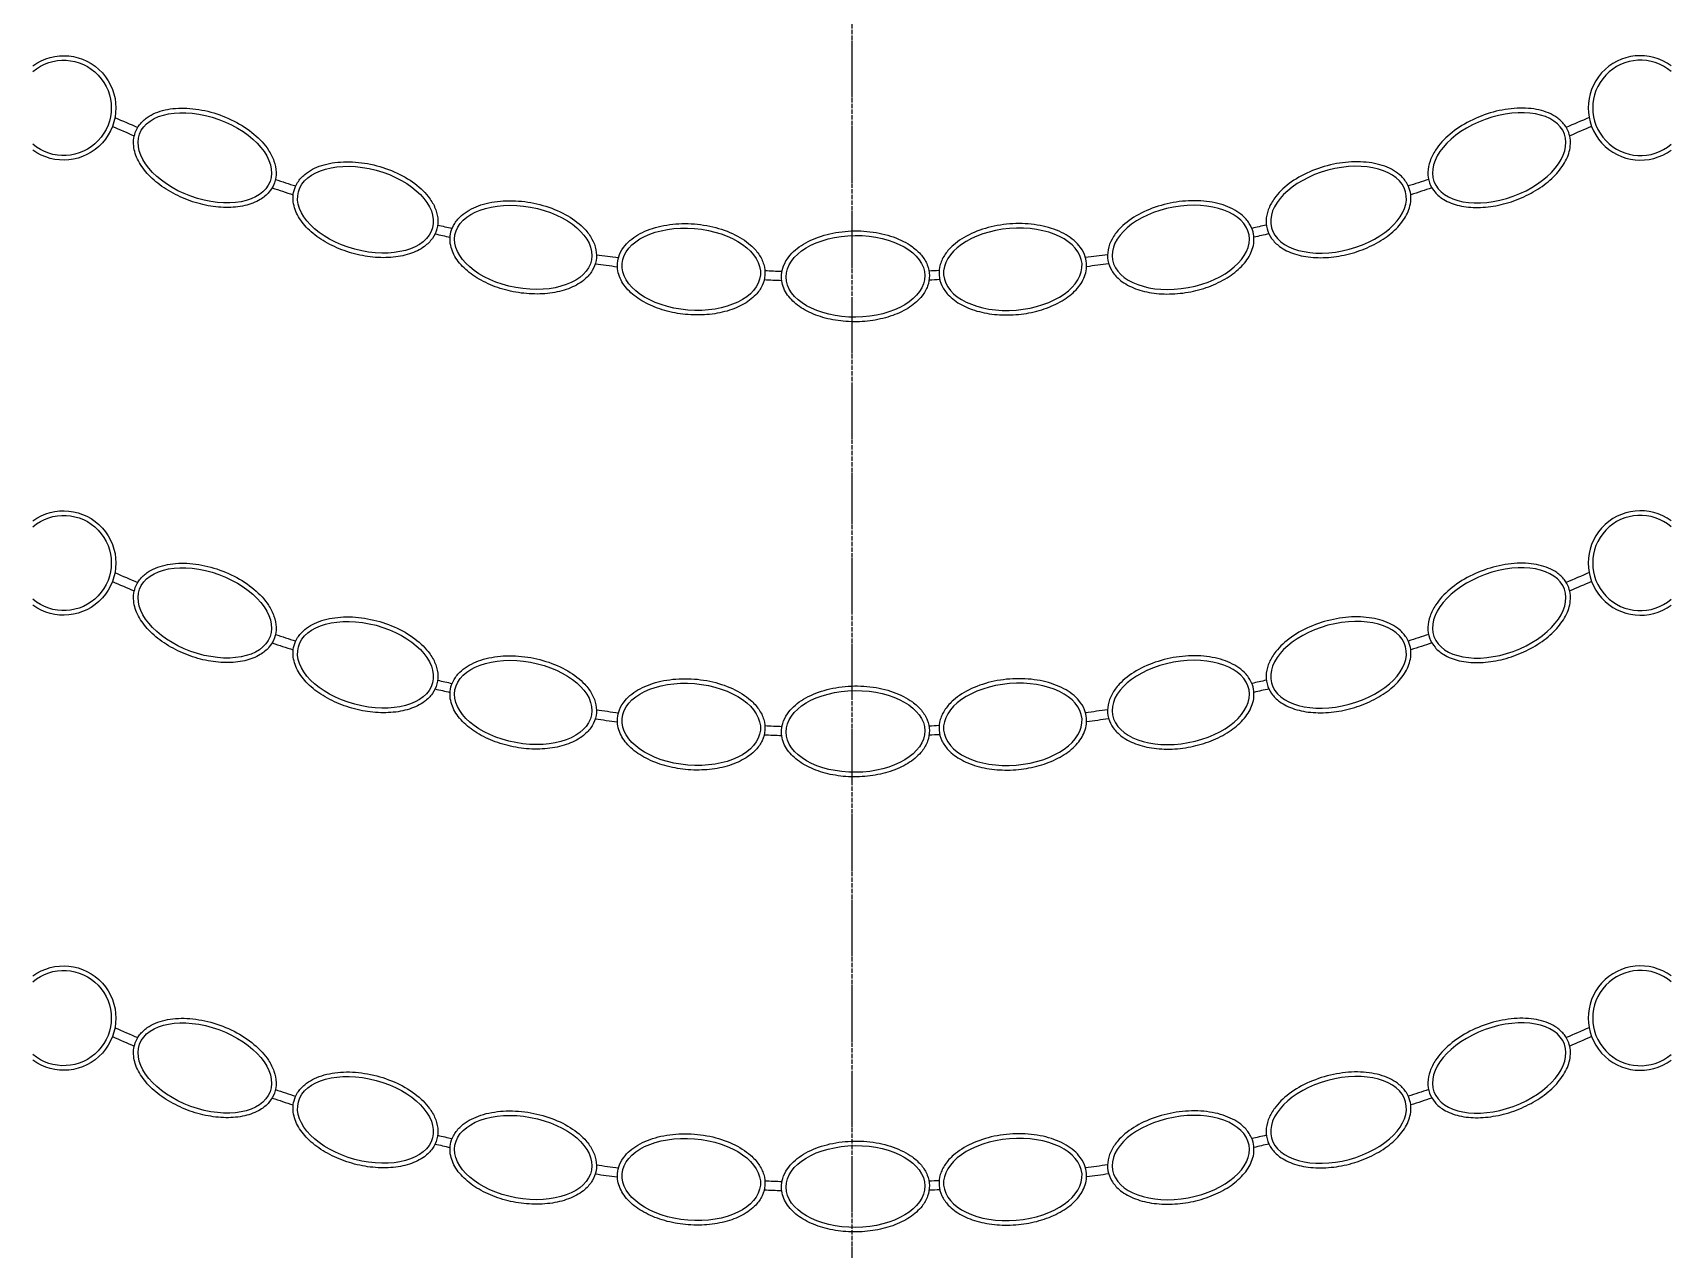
# Model space of a CAD drawing. Extents: x 1332 to 175445, y 256143 to 386027.
# Drawn here: x 76758 to 77478, y 273218 to 273753 of the extents above; entities that cross this region are included whole.
import ezdxf

# ---------------------------------------------------------------- set-up
doc = ezdxf.new("R2010")
doc.units = 0
doc.header["$LTSCALE"] = 10
doc.header["$MEASUREMENT"] = 0
doc.linetypes.add('DOTE', pattern=[2.42, 2, -0.2, 0.02, -0.2])
for name, color, linetype in [('00-Palm-道路中线', 1, 'DOTE'), ('00-填充', 8, 'Continuous'), ('00-立面细', 2, 'Continuous')]:
    doc.layers.add(name, color=color, linetype=linetype)

# ---------------------------------------------------------------- blocks, each defined once
blk = doc.blocks.new('SL')
at = {"layer": '00-填充'}
for points in [[(-10, 632.91, -1.972167), (-10, 595.89)], [(710, 632.91, 1.972167), (710, 595.89)], [(25.01, 606.27, 0.003239), (34.62, 602.12, 0.003239)], [(26.11, 610.16, 0.0034), (36.14, 605.82, 0.0034)], [(673.89, 610.16, -0.0034), (663.86, 605.82, -0.0034)], [(674.98, 606.27, -0.003239), (665.38, 602.12, -0.003239)], [(95.16, 579.26, 0.003028), (104.46, 576.23, 0.003028)], [(96.62, 582.99, 0.002918), (105.54, 580.08, 0.002918)], [(603.38, 582.99, -0.002918), (594.46, 580.08, -0.002918)], [(604.84, 579.26, -0.003028), (595.54, 576.23, -0.003028)], [(167.92, 562.9, 0.002029), (174.28, 561.45, 0.002029)], [(532.08, 562.9, -0.002029), (525.72, 561.45, -0.002029)], [(166.79, 559.05, 0.002091), (173.38, 557.55, 0.002091)], [(533.21, 559.05, -0.002091), (526.62, 557.55, -0.002091)], [(237.7, 549.88, 0.003038), (247.38, 548.58, 0.003038)], [(462.3, 549.88, -0.003038), (452.62, 548.58, -0.003038)], [(237.18, 545.92, 0.003038), (246.91, 544.61, 0.003038)], [(311.72, 542.91, 0.002341), (319.24, 542.59, 0.002341)], [(388.28, 542.91, -0.001385), (383.83, 542.71, -0.001385)], [(462.82, 545.92, -0.003038), (453.09, 544.61, -0.003038)], [(311.42, 538.92, 0.002382), (319.11, 538.59, 0.002382)], [(388.58, 538.92, -0.001456), (383.88, 538.71, -0.001456)], [(-10, 432.91, -1.972167), (-10, 395.89)], [(710, 432.91, 1.972167), (710, 395.89)], [(25.01, 406.27, 0.003239), (34.62, 402.12, 0.003239)], [(26.11, 410.16, 0.0034), (36.14, 405.82, 0.0034)], [(673.89, 410.16, -0.0034), (663.86, 405.82, -0.0034)], [(674.98, 406.27, -0.003239), (665.38, 402.12, -0.003239)], [(96.62, 382.99, 0.002918), (105.54, 380.08, 0.002918)], [(603.38, 382.99, -0.002918), (594.46, 380.08, -0.002918)], [(95.16, 379.26, 0.003028), (104.46, 376.23, 0.003028)], [(604.84, 379.26, -0.003028), (595.54, 376.23, -0.003028)], [(167.92, 362.9, 0.002029), (174.28, 361.45, 0.002029)], [(532.08, 362.9, -0.002029), (525.72, 361.45, -0.002029)], [(166.79, 359.05, 0.002091), (173.38, 357.55, 0.002091)], [(533.21, 359.05, -0.002091), (526.62, 357.55, -0.002091)], [(237.18, 345.92, 0.003038), (246.91, 344.61, 0.003038)], [(237.7, 349.88, 0.003038), (247.38, 348.58, 0.003038)], [(462.3, 349.88, -0.003038), (452.62, 348.58, -0.003038)], [(462.82, 345.92, -0.003038), (453.09, 344.61, -0.003038)], [(311.42, 338.92, 0.002382), (319.11, 338.59, 0.002382)], [(311.72, 342.91, 0.002341), (319.24, 342.59, 0.002341)], [(388.28, 342.91, -0.001385), (383.83, 342.71, -0.001385)], [(388.58, 338.92, -0.001456), (383.88, 338.71, -0.001456)], [(-10, 232.91, -1.972167), (-10, 195.89, -1.169268)], [(710, 232.91, 1.972167), (710, 195.89, 1.169268)], [(26.11, 210.16, 0.0034), (36.14, 205.82, 0.0034)], [(673.89, 210.16, -0.0034), (663.86, 205.82, -0.0034)], [(25.01, 206.27, 0.003239), (34.62, 202.12, 0.003239)], [(674.98, 206.27, -0.003239), (665.38, 202.12, -0.003239)], [(96.62, 182.99, 0.002918), (105.54, 180.08, 0.002918)], [(603.38, 182.99, -0.002918), (594.46, 180.08, -0.002918)], [(95.16, 179.26, 0.003028), (104.46, 176.23, 0.003028)], [(604.84, 179.26, -0.003028), (595.54, 176.23, -0.003028)], [(166.79, 159.05, 0.002091), (173.38, 157.55, 0.002091)], [(167.92, 162.9, 0.002029), (174.28, 161.45, 0.002029)], [(532.08, 162.9, -0.002029), (525.72, 161.45, -0.002029)], [(533.21, 159.05, -0.002091), (526.62, 157.55, -0.002091)], [(237.18, 145.92, 0.003038), (246.91, 144.61, 0.003038)], [(237.7, 149.88, 0.003038), (247.38, 148.58, 0.003038)], [(462.3, 149.88, -0.003038), (452.62, 148.58, -0.003038)], [(462.82, 145.92, -0.003038), (453.09, 144.61, -0.003038)], [(311.42, 138.92, 0.002382), (319.11, 138.59, 0.002382)], [(311.72, 142.91, 0.002341), (319.24, 142.59, 0.002341)], [(388.28, 142.91, -0.001385), (383.83, 142.71, -0.001385)], [(388.58, 138.92, -0.001456), (383.88, 138.71, -0.001456)]]:
    blk.add_lwpolyline(points, format="xyb", dxfattribs=at)
at = {"layer": '00-填充', "color": 8}
for points in [[(-10, 630.36, -2.161467), (-10, 598.44, -2.293278)], [(710, 630.36, 2.161467), (710, 598.44, 2.293278)], [(-10, 430.36, -2.161467), (-10, 398.44, -2.293278)], [(710, 430.36, 2.161467), (710, 398.44, 2.293278)], [(-10, 230.36, -2.161467), (-10, 198.44, -2.293278)], [(710, 230.36, 2.161467), (710, 198.44, 2.293278)]]:
    blk.add_lwpolyline(points, format="xyb", dxfattribs=at)
for centre, major_axis in [((65.6, 592.46), (-28.67, 10.42)), ((136.2, 569.65), (-29.46, 7.91)), ((205.53, 553.11), (-30, 5.49)), ((279.33, 543.48), (-30.4, 2.5)), ((351.51, 540.38), (-30.5, -0.29)), ((65.6, 392.46), (-28.67, 10.42)), ((136.2, 369.65), (-29.46, 7.91)), ((205.53, 353.11), (-30, 5.49)), ((279.33, 343.48), (-30.4, 2.5)), ((351.51, 340.38), (-30.5, -0.29)), ((65.6, 192.46), (-28.67, 10.42)), ((136.2, 169.65), (-29.46, 7.91)), ((205.53, 153.11), (-30, 5.49)), ((279.33, 143.48), (-30.4, 2.5)), ((351.51, 140.38), (-30.5, -0.29))]:
    blk.add_ellipse(centre, major_axis=major_axis, ratio=0.589064, dxfattribs=at)
at = {"layer": '00-填充', "color": 8, "extrusion": (0, 0, -1)}
for centre, major_axis in [((634.4, 592.46), (28.67, 10.42)), ((563.8, 569.65), (29.46, 7.91)), ((494.47, 553.11), (30, 5.49)), ((420.67, 543.48), (30.4, 2.5)), ((634.4, 392.46), (28.67, 10.42)), ((563.8, 369.65), (29.46, 7.91)), ((494.47, 353.11), (30, 5.49)), ((420.67, 343.48), (30.4, 2.5)), ((634.4, 192.46), (28.67, 10.42)), ((563.8, 169.65), (29.46, 7.91)), ((494.47, 153.11), (30, 5.49)), ((420.67, 143.48), (30.4, 2.5))]:
    blk.add_ellipse(centre, major_axis=major_axis, ratio=0.589064, dxfattribs=at)
at = {"layer": '00-填充'}
for points, knots in [([(35.05, 603.56), (34.67, 602.51), (34.43, 601.41), (34.23, 599.16), (34.28, 598), (34.8, 594.65), (35.63, 592.43), (38.12, 588.12), (39.78, 586.04), (43.76, 582.12), (46.09, 580.29), (51.21, 577.02), (54, 575.59), (59.84, 573.22), (62.88, 572.29), (68.95, 571.01), (71.98, 570.66), (77.8, 570.58), (80.58, 570.85), (85.68, 572.03), (88, 572.93), (91.45, 575.04), (92.74, 576.11), (94.84, 578.57), (95.65, 579.95), (96.71, 582.93), (96.95, 584.52), (96.88, 587.75), (96.56, 589.4), (95.42, 592.67), (94.6, 594.29), (91.94, 598.33), (89.78, 600.7), (84.64, 605.01), (81.66, 606.96), (75.23, 610.25), (71.77, 611.59), (64.75, 613.51), (61.19, 614.09), (54.35, 614.42), (51.08, 614.16), (45.15, 612.81), (42.5, 611.71), (39, 609.27), (37.85, 608.19), (36.12, 605.93), (35.49, 604.78), (35.05, 603.56)], [0, 0, 0, 0, 0.156805, 0.156805, 0.31361, 0.31361, 0.6122, 0.6122, 0.910791, 0.910791, 1.209382, 1.209382, 1.507973, 1.507973, 1.806563, 1.806563, 2.105154, 2.105154, 2.403745, 2.403745, 2.702336, 2.702336, 2.924037, 2.924037, 3.145738, 3.145738, 3.36744, 3.36744, 3.589141, 3.589141, 3.810843, 3.810843, 4.157343, 4.157343, 4.503842, 4.503842, 4.850342, 4.850342, 5.196842, 5.196842, 5.543342, 5.543342, 5.889842, 5.889842, 6.100997, 6.100997, 6.283185, 6.283185, 6.283185, 6.283185]), ([(664.95, 603.56), (665.33, 602.51), (665.57, 601.41), (665.77, 599.16), (665.72, 598), (665.2, 594.65), (664.37, 592.43), (661.88, 588.12), (660.22, 586.04), (656.24, 582.12), (653.91, 580.29), (648.79, 577.02), (646, 575.59), (640.16, 573.22), (637.12, 572.29), (631.05, 571.01), (628.02, 570.66), (622.2, 570.58), (619.42, 570.85), (614.32, 572.03), (612, 572.93), (608.55, 575.04), (607.26, 576.11), (605.16, 578.57), (604.35, 579.95), (603.29, 582.93), (603.05, 584.52), (603.12, 587.75), (603.44, 589.4), (604.58, 592.67), (605.4, 594.29), (608.06, 598.33), (610.22, 600.7), (615.36, 605.01), (618.34, 606.96), (624.77, 610.25), (628.23, 611.59), (635.25, 613.51), (638.81, 614.09), (645.65, 614.42), (648.92, 614.16), (654.85, 612.81), (657.5, 611.71), (661, 609.27), (662.15, 608.19), (663.87, 605.93), (664.51, 604.78), (664.95, 603.56)], [0, 0, 0, 0, 0.156805, 0.156805, 0.31361, 0.31361, 0.6122, 0.6122, 0.910791, 0.910791, 1.209382, 1.209382, 1.507973, 1.507973, 1.806563, 1.806563, 2.105154, 2.105154, 2.403745, 2.403745, 2.702336, 2.702336, 2.924037, 2.924037, 3.145738, 3.145738, 3.36744, 3.36744, 3.589141, 3.589141, 3.810843, 3.810843, 4.157343, 4.157343, 4.503842, 4.503842, 4.850342, 4.850342, 5.196842, 5.196842, 5.543342, 5.543342, 5.889842, 5.889842, 6.100997, 6.100997, 6.283185, 6.283185, 6.283185, 6.283185]), ([(104.81, 578.07), (104.52, 576.99), (104.38, 575.88), (104.38, 573.62), (104.52, 572.47), (105.33, 569.17), (106.35, 567.04), (109.2, 562.96), (111.03, 561.02), (115.34, 557.46), (117.81, 555.84), (123.19, 553.03), (126.1, 551.84), (132.12, 549.98), (135.23, 549.32), (141.39, 548.56), (144.44, 548.48), (150.24, 548.9), (152.99, 549.41), (157.97, 551.02), (160.2, 552.12), (163.46, 554.52), (164.65, 555.7), (166.53, 558.33), (167.22, 559.77), (168.01, 562.83), (168.12, 564.43), (167.77, 567.65), (167.31, 569.26), (165.89, 572.42), (164.94, 573.96), (161.94, 577.76), (159.58, 579.93), (154.09, 583.79), (150.96, 585.48), (144.27, 588.2), (140.7, 589.24), (133.55, 590.54), (129.95, 590.82), (123.11, 590.55), (119.87, 590.02), (114.08, 588.16), (111.53, 586.84), (108.26, 584.1), (107.2, 582.93), (105.68, 580.53), (105.15, 579.33), (104.81, 578.07)], [0, 0, 0, 0, 0.156805, 0.156805, 0.31361, 0.31361, 0.6122, 0.6122, 0.910791, 0.910791, 1.209382, 1.209382, 1.507973, 1.507973, 1.806563, 1.806563, 2.105154, 2.105154, 2.403745, 2.403745, 2.702335, 2.702335, 2.924037, 2.924037, 3.145738, 3.145738, 3.36744, 3.36744, 3.589141, 3.589141, 3.810843, 3.810843, 4.157343, 4.157343, 4.503842, 4.503842, 4.850342, 4.850342, 5.196842, 5.196842, 5.543342, 5.543342, 5.889842, 5.889842, 6.100997, 6.100997, 6.283185, 6.283185, 6.283185, 6.283185]), ([(595.19, 578.07), (595.48, 576.99), (595.62, 575.88), (595.62, 573.62), (595.48, 572.47), (594.67, 569.17), (593.65, 567.04), (590.8, 562.96), (588.97, 561.02), (584.66, 557.46), (582.19, 555.84), (576.81, 553.03), (573.9, 551.84), (567.88, 549.98), (564.77, 549.32), (558.61, 548.56), (555.56, 548.48), (549.76, 548.9), (547.01, 549.41), (542.03, 551.02), (539.8, 552.12), (536.54, 554.52), (535.35, 555.7), (533.47, 558.33), (532.78, 559.77), (531.99, 562.83), (531.88, 564.43), (532.23, 567.65), (532.69, 569.26), (534.11, 572.42), (535.06, 573.96), (538.06, 577.76), (540.42, 579.93), (545.91, 583.79), (549.04, 585.48), (555.73, 588.2), (559.3, 589.24), (566.45, 590.54), (570.05, 590.82), (576.89, 590.55), (580.13, 590.02), (585.92, 588.16), (588.47, 586.84), (591.74, 584.1), (592.8, 582.93), (594.32, 580.53), (594.85, 579.33), (595.19, 578.07)], [0, 0, 0, 0, 0.156805, 0.156805, 0.31361, 0.31361, 0.6122, 0.6122, 0.910791, 0.910791, 1.209382, 1.209382, 1.507973, 1.507973, 1.806563, 1.806563, 2.105154, 2.105154, 2.403745, 2.403745, 2.702335, 2.702335, 2.924037, 2.924037, 3.145738, 3.145738, 3.36744, 3.36744, 3.589141, 3.589141, 3.810843, 3.810843, 4.157343, 4.157343, 4.503842, 4.503842, 4.850342, 4.850342, 5.196842, 5.196842, 5.543342, 5.543342, 5.889842, 5.889842, 6.100997, 6.100997, 6.283185, 6.283185, 6.283185, 6.283185]), ([(173.56, 558.96), (173.36, 557.86), (173.3, 556.74), (173.49, 554.49), (173.72, 553.36), (174.8, 550.13), (175.99, 548.09), (179.16, 544.26), (181.14, 542.47), (185.72, 539.28), (188.32, 537.86), (193.91, 535.49), (196.91, 534.54), (203.06, 533.18), (206.21, 532.77), (212.41, 532.52), (215.46, 532.68), (221.21, 533.57), (223.91, 534.31), (228.74, 536.31), (230.87, 537.59), (233.92, 540.25), (235.01, 541.52), (236.67, 544.29), (237.24, 545.79), (237.79, 548.9), (237.77, 550.5), (237.15, 553.68), (236.57, 555.25), (234.9, 558.29), (233.82, 559.75), (230.52, 563.29), (228, 565.26), (222.21, 568.66), (218.95, 570.09), (212.06, 572.26), (208.43, 573), (201.19, 573.72), (197.58, 573.7), (190.78, 572.89), (187.59, 572.09), (181.98, 569.77), (179.55, 568.24), (176.5, 565.25), (175.55, 564), (174.22, 561.48), (173.79, 560.24), (173.56, 558.96)], [0, 0, 0, 0, 0.156805, 0.156805, 0.31361, 0.31361, 0.6122, 0.6122, 0.910791, 0.910791, 1.209382, 1.209382, 1.507973, 1.507973, 1.806563, 1.806563, 2.105154, 2.105154, 2.403745, 2.403745, 2.702336, 2.702336, 2.924037, 2.924037, 3.145738, 3.145738, 3.36744, 3.36744, 3.589141, 3.589141, 3.810843, 3.810843, 4.157343, 4.157343, 4.503842, 4.503842, 4.850342, 4.850342, 5.196842, 5.196842, 5.543342, 5.543342, 5.889842, 5.889842, 6.100997, 6.100997, 6.283185, 6.283185, 6.283185, 6.283185]), ([(526.44, 558.96), (526.64, 557.86), (526.7, 556.74), (526.51, 554.49), (526.28, 553.36), (525.2, 550.13), (524.01, 548.09), (520.84, 544.26), (518.86, 542.47), (514.28, 539.28), (511.68, 537.86), (506.09, 535.49), (503.09, 534.54), (496.94, 533.18), (493.79, 532.77), (487.59, 532.52), (484.54, 532.68), (478.79, 533.57), (476.09, 534.31), (471.26, 536.31), (469.13, 537.59), (466.08, 540.25), (464.99, 541.52), (463.33, 544.29), (462.76, 545.79), (462.21, 548.9), (462.23, 550.5), (462.85, 553.68), (463.43, 555.25), (465.1, 558.29), (466.18, 559.75), (469.48, 563.29), (472, 565.26), (477.79, 568.66), (481.05, 570.09), (487.94, 572.26), (491.57, 573), (498.81, 573.72), (502.42, 573.7), (509.22, 572.89), (512.41, 572.09), (518.02, 569.77), (520.45, 568.24), (523.5, 565.25), (524.45, 564), (525.78, 561.48), (526.21, 560.24), (526.44, 558.96)], [0, 0, 0, 0, 0.156805, 0.156805, 0.31361, 0.31361, 0.6122, 0.6122, 0.910791, 0.910791, 1.209382, 1.209382, 1.507973, 1.507973, 1.806563, 1.806563, 2.105154, 2.105154, 2.403745, 2.403745, 2.702336, 2.702336, 2.924037, 2.924037, 3.145738, 3.145738, 3.36744, 3.36744, 3.589141, 3.589141, 3.810843, 3.810843, 4.157343, 4.157343, 4.503842, 4.503842, 4.850342, 4.850342, 5.196842, 5.196842, 5.543342, 5.543342, 5.889842, 5.889842, 6.100997, 6.100997, 6.283185, 6.283185, 6.283185, 6.283185]), ([(246.94, 546.14), (246.85, 545.03), (246.9, 543.91), (247.31, 541.68), (247.66, 540.58), (249.05, 537.48), (250.43, 535.56), (253.97, 532.06), (256.11, 530.48), (260.99, 527.75), (263.71, 526.6), (269.51, 524.8), (272.59, 524.15), (278.84, 523.4), (282.02, 523.3), (288.21, 523.66), (291.23, 524.13), (296.86, 525.58), (299.48, 526.58), (304.09, 529.06), (306.08, 530.54), (308.86, 533.48), (309.82, 534.85), (311.2, 537.78), (311.61, 539.33), (311.85, 542.47), (311.67, 544.07), (310.74, 547.17), (310, 548.68), (308.05, 551.53), (306.83, 552.88), (303.2, 556.08), (300.49, 557.79), (294.4, 560.6), (291.01, 561.7), (283.94, 563.18), (280.25, 563.56), (272.97, 563.56), (269.39, 563.18), (262.7, 561.7), (259.61, 560.59), (254.25, 557.73), (251.98, 555.97), (249.25, 552.69), (248.42, 551.35), (247.35, 548.71), (247.04, 547.44), (246.94, 546.14)], [0, 0, 0, 0, 0.156805, 0.156805, 0.31361, 0.31361, 0.6122, 0.6122, 0.910791, 0.910791, 1.209382, 1.209382, 1.507973, 1.507973, 1.806563, 1.806563, 2.105154, 2.105154, 2.403745, 2.403745, 2.702335, 2.702335, 2.924037, 2.924037, 3.145738, 3.145738, 3.36744, 3.36744, 3.589141, 3.589141, 3.810843, 3.810843, 4.157343, 4.157343, 4.503843, 4.503843, 4.850342, 4.850342, 5.196842, 5.196842, 5.543342, 5.543342, 5.889842, 5.889842, 6.100997, 6.100997, 6.283185, 6.283185, 6.283185, 6.283185]), ([(453.06, 546.14), (453.15, 545.03), (453.1, 543.91), (452.69, 541.68), (452.34, 540.58), (450.95, 537.48), (449.57, 535.56), (446.03, 532.06), (443.89, 530.48), (439.01, 527.75), (436.29, 526.6), (430.49, 524.8), (427.41, 524.15), (421.16, 523.4), (417.98, 523.3), (411.79, 523.66), (408.77, 524.13), (403.14, 525.58), (400.52, 526.58), (395.91, 529.06), (393.92, 530.54), (391.14, 533.48), (390.18, 534.85), (388.8, 537.78), (388.39, 539.33), (388.15, 542.47), (388.33, 544.07), (389.26, 547.17), (390, 548.68), (391.95, 551.53), (393.17, 552.88), (396.8, 556.08), (399.51, 557.79), (405.6, 560.6), (408.99, 561.7), (416.06, 563.18), (419.75, 563.56), (427.03, 563.56), (430.61, 563.18), (437.3, 561.7), (440.39, 560.59), (445.75, 557.73), (448.02, 555.97), (450.75, 552.69), (451.58, 551.35), (452.65, 548.71), (452.96, 547.44), (453.06, 546.14)], [0, 0, 0, 0, 0.156805, 0.156805, 0.31361, 0.31361, 0.6122, 0.6122, 0.910791, 0.910791, 1.209382, 1.209382, 1.507973, 1.507973, 1.806563, 1.806563, 2.105154, 2.105154, 2.403745, 2.403745, 2.702335, 2.702335, 2.924037, 2.924037, 3.145738, 3.145738, 3.36744, 3.36744, 3.589141, 3.589141, 3.810843, 3.810843, 4.157343, 4.157343, 4.503843, 4.503843, 4.850342, 4.850342, 5.196842, 5.196842, 5.543342, 5.543342, 5.889842, 5.889842, 6.100997, 6.100997, 6.283185, 6.283185, 6.283185, 6.283185]), ([(319.01, 540.07), (319.02, 538.95), (319.18, 537.84), (319.79, 535.66), (320.23, 534.6), (321.9, 531.64), (323.46, 529.85), (327.3, 526.69), (329.58, 525.32), (334.68, 523.04), (337.5, 522.14), (343.44, 520.88), (346.56, 520.51), (352.86, 520.34), (356.03, 520.53), (362.17, 521.46), (365.13, 522.19), (370.61, 524.16), (373.12, 525.39), (377.48, 528.27), (379.33, 529.93), (381.83, 533.12), (382.66, 534.57), (383.76, 537.61), (384.04, 539.19), (383.99, 542.35), (383.66, 543.92), (382.46, 546.92), (381.58, 548.36), (379.37, 551.02), (378.04, 552.25), (374.13, 555.1), (371.27, 556.56), (364.95, 558.8), (361.48, 559.59), (354.3, 560.41), (350.59, 560.46), (343.35, 559.79), (339.81, 559.09), (333.29, 557), (330.31, 555.62), (325.23, 552.28), (323.14, 550.32), (320.71, 546.8), (320.01, 545.39), (319.19, 542.67), (319, 541.37), (319.01, 540.07)], [0, 0, 0, 0, 0.156805, 0.156805, 0.31361, 0.31361, 0.6122, 0.6122, 0.910791, 0.910791, 1.209382, 1.209382, 1.507973, 1.507973, 1.806563, 1.806563, 2.105154, 2.105154, 2.403745, 2.403745, 2.702336, 2.702336, 2.924037, 2.924037, 3.145739, 3.145739, 3.36744, 3.36744, 3.589141, 3.589141, 3.810843, 3.810843, 4.157343, 4.157343, 4.503842, 4.503842, 4.850342, 4.850342, 5.196842, 5.196842, 5.543342, 5.543342, 5.889842, 5.889842, 6.100997, 6.100997, 6.283185, 6.283185, 6.283185, 6.283185]), ([(35.05, 403.56), (34.67, 402.51), (34.43, 401.41), (34.23, 399.16), (34.28, 398), (34.8, 394.65), (35.63, 392.43), (38.12, 388.12), (39.78, 386.04), (43.76, 382.12), (46.09, 380.29), (51.21, 377.02), (54, 375.59), (59.84, 373.22), (62.88, 372.29), (68.95, 371.01), (71.98, 370.66), (77.8, 370.58), (80.58, 370.85), (85.68, 372.03), (88, 372.93), (91.45, 375.04), (92.74, 376.11), (94.84, 378.57), (95.65, 379.95), (96.71, 382.93), (96.95, 384.52), (96.88, 387.75), (96.56, 389.4), (95.42, 392.67), (94.6, 394.29), (91.94, 398.33), (89.78, 400.7), (84.64, 405.01), (81.66, 406.96), (75.23, 410.25), (71.77, 411.59), (64.75, 413.51), (61.19, 414.09), (54.35, 414.42), (51.08, 414.16), (45.15, 412.81), (42.5, 411.71), (39, 409.27), (37.85, 408.19), (36.12, 405.93), (35.49, 404.78), (35.05, 403.56)], [0, 0, 0, 0, 0.156805, 0.156805, 0.31361, 0.31361, 0.6122, 0.6122, 0.910791, 0.910791, 1.209382, 1.209382, 1.507973, 1.507973, 1.806563, 1.806563, 2.105154, 2.105154, 2.403745, 2.403745, 2.702336, 2.702336, 2.924037, 2.924037, 3.145738, 3.145738, 3.36744, 3.36744, 3.589141, 3.589141, 3.810843, 3.810843, 4.157343, 4.157343, 4.503842, 4.503842, 4.850342, 4.850342, 5.196842, 5.196842, 5.543342, 5.543342, 5.889842, 5.889842, 6.100997, 6.100997, 6.283185, 6.283185, 6.283185, 6.283185]), ([(664.95, 403.56), (665.33, 402.51), (665.57, 401.41), (665.77, 399.16), (665.72, 398), (665.2, 394.65), (664.37, 392.43), (661.88, 388.12), (660.22, 386.04), (656.24, 382.12), (653.91, 380.29), (648.79, 377.02), (646, 375.59), (640.16, 373.22), (637.12, 372.29), (631.05, 371.01), (628.02, 370.66), (622.2, 370.58), (619.42, 370.85), (614.32, 372.03), (612, 372.93), (608.55, 375.04), (607.26, 376.11), (605.16, 378.57), (604.35, 379.95), (603.29, 382.93), (603.05, 384.52), (603.12, 387.75), (603.44, 389.4), (604.58, 392.67), (605.4, 394.29), (608.06, 398.33), (610.22, 400.7), (615.36, 405.01), (618.34, 406.96), (624.77, 410.25), (628.23, 411.59), (635.25, 413.51), (638.81, 414.09), (645.65, 414.42), (648.92, 414.16), (654.85, 412.81), (657.5, 411.71), (661, 409.27), (662.15, 408.19), (663.87, 405.93), (664.51, 404.78), (664.95, 403.56)], [0, 0, 0, 0, 0.156805, 0.156805, 0.31361, 0.31361, 0.6122, 0.6122, 0.910791, 0.910791, 1.209382, 1.209382, 1.507973, 1.507973, 1.806563, 1.806563, 2.105154, 2.105154, 2.403745, 2.403745, 2.702336, 2.702336, 2.924037, 2.924037, 3.145738, 3.145738, 3.36744, 3.36744, 3.589141, 3.589141, 3.810843, 3.810843, 4.157343, 4.157343, 4.503842, 4.503842, 4.850342, 4.850342, 5.196842, 5.196842, 5.543342, 5.543342, 5.889842, 5.889842, 6.100997, 6.100997, 6.283185, 6.283185, 6.283185, 6.283185]), ([(104.81, 378.07), (104.52, 376.99), (104.38, 375.88), (104.38, 373.62), (104.52, 372.47), (105.33, 369.17), (106.35, 367.04), (109.2, 362.96), (111.03, 361.02), (115.34, 357.46), (117.81, 355.84), (123.19, 353.03), (126.1, 351.84), (132.12, 349.98), (135.23, 349.32), (141.39, 348.56), (144.44, 348.48), (150.24, 348.9), (152.99, 349.41), (157.97, 351.02), (160.2, 352.12), (163.46, 354.52), (164.65, 355.7), (166.53, 358.33), (167.22, 359.77), (168.01, 362.83), (168.12, 364.43), (167.77, 367.65), (167.31, 369.26), (165.89, 372.42), (164.94, 373.96), (161.94, 377.76), (159.58, 379.93), (154.09, 383.79), (150.96, 385.48), (144.27, 388.2), (140.7, 389.24), (133.55, 390.54), (129.95, 390.82), (123.11, 390.55), (119.87, 390.02), (114.08, 388.16), (111.53, 386.84), (108.26, 384.1), (107.2, 382.93), (105.68, 380.53), (105.15, 379.33), (104.81, 378.07)], [0, 0, 0, 0, 0.156805, 0.156805, 0.31361, 0.31361, 0.6122, 0.6122, 0.910791, 0.910791, 1.209382, 1.209382, 1.507973, 1.507973, 1.806563, 1.806563, 2.105154, 2.105154, 2.403745, 2.403745, 2.702335, 2.702335, 2.924037, 2.924037, 3.145738, 3.145738, 3.36744, 3.36744, 3.589141, 3.589141, 3.810843, 3.810843, 4.157343, 4.157343, 4.503842, 4.503842, 4.850342, 4.850342, 5.196842, 5.196842, 5.543342, 5.543342, 5.889842, 5.889842, 6.100997, 6.100997, 6.283185, 6.283185, 6.283185, 6.283185]), ([(595.19, 378.07), (595.48, 376.99), (595.62, 375.88), (595.62, 373.62), (595.48, 372.47), (594.67, 369.17), (593.65, 367.04), (590.8, 362.96), (588.97, 361.02), (584.66, 357.46), (582.19, 355.84), (576.81, 353.03), (573.9, 351.84), (567.88, 349.98), (564.77, 349.32), (558.61, 348.56), (555.56, 348.48), (549.76, 348.9), (547.01, 349.41), (542.03, 351.02), (539.8, 352.12), (536.54, 354.52), (535.35, 355.7), (533.47, 358.33), (532.78, 359.77), (531.99, 362.83), (531.88, 364.43), (532.23, 367.65), (532.69, 369.26), (534.11, 372.42), (535.06, 373.96), (538.06, 377.76), (540.42, 379.93), (545.91, 383.79), (549.04, 385.48), (555.73, 388.2), (559.3, 389.24), (566.45, 390.54), (570.05, 390.82), (576.89, 390.55), (580.13, 390.02), (585.92, 388.16), (588.47, 386.84), (591.74, 384.1), (592.8, 382.93), (594.32, 380.53), (594.85, 379.33), (595.19, 378.07)], [0, 0, 0, 0, 0.156805, 0.156805, 0.31361, 0.31361, 0.6122, 0.6122, 0.910791, 0.910791, 1.209382, 1.209382, 1.507973, 1.507973, 1.806563, 1.806563, 2.105154, 2.105154, 2.403745, 2.403745, 2.702335, 2.702335, 2.924037, 2.924037, 3.145738, 3.145738, 3.36744, 3.36744, 3.589141, 3.589141, 3.810843, 3.810843, 4.157343, 4.157343, 4.503842, 4.503842, 4.850342, 4.850342, 5.196842, 5.196842, 5.543342, 5.543342, 5.889842, 5.889842, 6.100997, 6.100997, 6.283185, 6.283185, 6.283185, 6.283185]), ([(173.56, 358.96), (173.36, 357.86), (173.3, 356.74), (173.49, 354.49), (173.72, 353.36), (174.8, 350.13), (175.99, 348.09), (179.16, 344.26), (181.14, 342.47), (185.72, 339.28), (188.32, 337.86), (193.91, 335.49), (196.91, 334.54), (203.06, 333.18), (206.21, 332.77), (212.41, 332.52), (215.46, 332.68), (221.21, 333.57), (223.91, 334.31), (228.74, 336.31), (230.87, 337.59), (233.92, 340.25), (235.01, 341.52), (236.67, 344.29), (237.24, 345.79), (237.79, 348.9), (237.77, 350.5), (237.15, 353.68), (236.57, 355.25), (234.9, 358.29), (233.82, 359.75), (230.52, 363.29), (228, 365.26), (222.21, 368.66), (218.95, 370.09), (212.06, 372.26), (208.43, 373), (201.19, 373.72), (197.58, 373.7), (190.78, 372.89), (187.59, 372.09), (181.98, 369.77), (179.55, 368.24), (176.5, 365.25), (175.55, 364), (174.22, 361.48), (173.79, 360.24), (173.56, 358.96)], [0, 0, 0, 0, 0.156805, 0.156805, 0.31361, 0.31361, 0.6122, 0.6122, 0.910791, 0.910791, 1.209382, 1.209382, 1.507973, 1.507973, 1.806563, 1.806563, 2.105154, 2.105154, 2.403745, 2.403745, 2.702336, 2.702336, 2.924037, 2.924037, 3.145738, 3.145738, 3.36744, 3.36744, 3.589141, 3.589141, 3.810843, 3.810843, 4.157343, 4.157343, 4.503842, 4.503842, 4.850342, 4.850342, 5.196842, 5.196842, 5.543342, 5.543342, 5.889842, 5.889842, 6.100997, 6.100997, 6.283185, 6.283185, 6.283185, 6.283185]), ([(526.44, 358.96), (526.64, 357.86), (526.7, 356.74), (526.51, 354.49), (526.28, 353.36), (525.2, 350.13), (524.01, 348.09), (520.84, 344.26), (518.86, 342.47), (514.28, 339.28), (511.68, 337.86), (506.09, 335.49), (503.09, 334.54), (496.94, 333.18), (493.79, 332.77), (487.59, 332.52), (484.54, 332.68), (478.79, 333.57), (476.09, 334.31), (471.26, 336.31), (469.13, 337.59), (466.08, 340.25), (464.99, 341.52), (463.33, 344.29), (462.76, 345.79), (462.21, 348.9), (462.23, 350.5), (462.85, 353.68), (463.43, 355.25), (465.1, 358.29), (466.18, 359.75), (469.48, 363.29), (472, 365.26), (477.79, 368.66), (481.05, 370.09), (487.94, 372.26), (491.57, 373), (498.81, 373.72), (502.42, 373.7), (509.22, 372.89), (512.41, 372.09), (518.02, 369.77), (520.45, 368.24), (523.5, 365.25), (524.45, 364), (525.78, 361.48), (526.21, 360.24), (526.44, 358.96)], [0, 0, 0, 0, 0.156805, 0.156805, 0.31361, 0.31361, 0.6122, 0.6122, 0.910791, 0.910791, 1.209382, 1.209382, 1.507973, 1.507973, 1.806563, 1.806563, 2.105154, 2.105154, 2.403745, 2.403745, 2.702336, 2.702336, 2.924037, 2.924037, 3.145738, 3.145738, 3.36744, 3.36744, 3.589141, 3.589141, 3.810843, 3.810843, 4.157343, 4.157343, 4.503842, 4.503842, 4.850342, 4.850342, 5.196842, 5.196842, 5.543342, 5.543342, 5.889842, 5.889842, 6.100997, 6.100997, 6.283185, 6.283185, 6.283185, 6.283185]), ([(246.94, 346.14), (246.85, 345.03), (246.9, 343.91), (247.31, 341.68), (247.66, 340.58), (249.05, 337.48), (250.43, 335.56), (253.97, 332.06), (256.11, 330.48), (260.99, 327.75), (263.71, 326.6), (269.51, 324.8), (272.59, 324.15), (278.84, 323.4), (282.02, 323.3), (288.21, 323.66), (291.23, 324.13), (296.86, 325.58), (299.48, 326.58), (304.09, 329.06), (306.08, 330.54), (308.86, 333.48), (309.82, 334.85), (311.2, 337.78), (311.61, 339.33), (311.85, 342.47), (311.67, 344.07), (310.74, 347.17), (310, 348.68), (308.05, 351.53), (306.83, 352.88), (303.2, 356.08), (300.49, 357.79), (294.4, 360.6), (291.01, 361.7), (283.94, 363.18), (280.25, 363.56), (272.97, 363.56), (269.39, 363.18), (262.7, 361.7), (259.61, 360.59), (254.25, 357.73), (251.98, 355.97), (249.25, 352.69), (248.42, 351.35), (247.35, 348.71), (247.04, 347.44), (246.94, 346.14)], [0, 0, 0, 0, 0.156805, 0.156805, 0.31361, 0.31361, 0.6122, 0.6122, 0.910791, 0.910791, 1.209382, 1.209382, 1.507973, 1.507973, 1.806563, 1.806563, 2.105154, 2.105154, 2.403745, 2.403745, 2.702335, 2.702335, 2.924037, 2.924037, 3.145738, 3.145738, 3.36744, 3.36744, 3.589141, 3.589141, 3.810843, 3.810843, 4.157343, 4.157343, 4.503843, 4.503843, 4.850342, 4.850342, 5.196842, 5.196842, 5.543342, 5.543342, 5.889842, 5.889842, 6.100997, 6.100997, 6.283185, 6.283185, 6.283185, 6.283185]), ([(319.01, 340.07), (319.02, 338.95), (319.18, 337.84), (319.79, 335.66), (320.23, 334.6), (321.9, 331.64), (323.46, 329.85), (327.3, 326.69), (329.58, 325.32), (334.68, 323.04), (337.5, 322.14), (343.44, 320.88), (346.56, 320.51), (352.86, 320.34), (356.03, 320.53), (362.17, 321.46), (365.13, 322.19), (370.61, 324.16), (373.12, 325.39), (377.48, 328.27), (379.33, 329.93), (381.83, 333.12), (382.66, 334.57), (383.76, 337.61), (384.04, 339.19), (383.99, 342.35), (383.66, 343.92), (382.46, 346.92), (381.58, 348.36), (379.37, 351.02), (378.04, 352.25), (374.13, 355.1), (371.27, 356.56), (364.95, 358.8), (361.48, 359.59), (354.3, 360.41), (350.59, 360.46), (343.35, 359.79), (339.81, 359.09), (333.29, 357), (330.31, 355.62), (325.23, 352.28), (323.14, 350.32), (320.71, 346.8), (320.01, 345.39), (319.19, 342.67), (319, 341.37), (319.01, 340.07)], [0, 0, 0, 0, 0.156805, 0.156805, 0.31361, 0.31361, 0.6122, 0.6122, 0.910791, 0.910791, 1.209382, 1.209382, 1.507973, 1.507973, 1.806563, 1.806563, 2.105154, 2.105154, 2.403745, 2.403745, 2.702336, 2.702336, 2.924037, 2.924037, 3.145739, 3.145739, 3.36744, 3.36744, 3.589141, 3.589141, 3.810843, 3.810843, 4.157343, 4.157343, 4.503842, 4.503842, 4.850342, 4.850342, 5.196842, 5.196842, 5.543342, 5.543342, 5.889842, 5.889842, 6.100997, 6.100997, 6.283185, 6.283185, 6.283185, 6.283185]), ([(453.06, 346.14), (453.15, 345.03), (453.1, 343.91), (452.69, 341.68), (452.34, 340.58), (450.95, 337.48), (449.57, 335.56), (446.03, 332.06), (443.89, 330.48), (439.01, 327.75), (436.29, 326.6), (430.49, 324.8), (427.41, 324.15), (421.16, 323.4), (417.98, 323.3), (411.79, 323.66), (408.77, 324.13), (403.14, 325.58), (400.52, 326.58), (395.91, 329.06), (393.92, 330.54), (391.14, 333.48), (390.18, 334.85), (388.8, 337.78), (388.39, 339.33), (388.15, 342.47), (388.33, 344.07), (389.26, 347.17), (390, 348.68), (391.95, 351.53), (393.17, 352.88), (396.8, 356.08), (399.51, 357.79), (405.6, 360.6), (408.99, 361.7), (416.06, 363.18), (419.75, 363.56), (427.03, 363.56), (430.61, 363.18), (437.3, 361.7), (440.39, 360.59), (445.75, 357.73), (448.02, 355.97), (450.75, 352.69), (451.58, 351.35), (452.65, 348.71), (452.96, 347.44), (453.06, 346.14)], [0, 0, 0, 0, 0.156805, 0.156805, 0.31361, 0.31361, 0.6122, 0.6122, 0.910791, 0.910791, 1.209382, 1.209382, 1.507973, 1.507973, 1.806563, 1.806563, 2.105154, 2.105154, 2.403745, 2.403745, 2.702335, 2.702335, 2.924037, 2.924037, 3.145738, 3.145738, 3.36744, 3.36744, 3.589141, 3.589141, 3.810843, 3.810843, 4.157343, 4.157343, 4.503843, 4.503843, 4.850342, 4.850342, 5.196842, 5.196842, 5.543342, 5.543342, 5.889842, 5.889842, 6.100997, 6.100997, 6.283185, 6.283185, 6.283185, 6.283185]), ([(35.05, 203.56), (34.67, 202.51), (34.43, 201.41), (34.23, 199.16), (34.28, 198), (34.8, 194.65), (35.63, 192.43), (38.12, 188.12), (39.78, 186.04), (43.76, 182.12), (46.09, 180.29), (51.21, 177.02), (54, 175.59), (59.84, 173.22), (62.88, 172.29), (68.95, 171.01), (71.98, 170.66), (77.8, 170.58), (80.58, 170.85), (85.68, 172.03), (88, 172.93), (91.45, 175.04), (92.74, 176.11), (94.84, 178.57), (95.65, 179.95), (96.71, 182.93), (96.95, 184.52), (96.88, 187.75), (96.56, 189.4), (95.42, 192.67), (94.6, 194.29), (91.94, 198.33), (89.78, 200.7), (84.64, 205.01), (81.66, 206.96), (75.23, 210.25), (71.77, 211.59), (64.75, 213.51), (61.19, 214.09), (54.35, 214.42), (51.08, 214.16), (45.15, 212.81), (42.5, 211.71), (39, 209.27), (37.85, 208.19), (36.12, 205.93), (35.49, 204.78), (35.05, 203.56)], [0, 0, 0, 0, 0.156805, 0.156805, 0.31361, 0.31361, 0.6122, 0.6122, 0.910791, 0.910791, 1.209382, 1.209382, 1.507973, 1.507973, 1.806563, 1.806563, 2.105154, 2.105154, 2.403745, 2.403745, 2.702336, 2.702336, 2.924037, 2.924037, 3.145738, 3.145738, 3.36744, 3.36744, 3.589141, 3.589141, 3.810843, 3.810843, 4.157343, 4.157343, 4.503842, 4.503842, 4.850342, 4.850342, 5.196842, 5.196842, 5.543342, 5.543342, 5.889842, 5.889842, 6.100997, 6.100997, 6.283185, 6.283185, 6.283185, 6.283185]), ([(664.95, 203.56), (665.33, 202.51), (665.57, 201.41), (665.77, 199.16), (665.72, 198), (665.2, 194.65), (664.37, 192.43), (661.88, 188.12), (660.22, 186.04), (656.24, 182.12), (653.91, 180.29), (648.79, 177.02), (646, 175.59), (640.16, 173.22), (637.12, 172.29), (631.05, 171.01), (628.02, 170.66), (622.2, 170.58), (619.42, 170.85), (614.32, 172.03), (612, 172.93), (608.55, 175.04), (607.26, 176.11), (605.16, 178.57), (604.35, 179.95), (603.29, 182.93), (603.05, 184.52), (603.12, 187.75), (603.44, 189.4), (604.58, 192.67), (605.4, 194.29), (608.06, 198.33), (610.22, 200.7), (615.36, 205.01), (618.34, 206.96), (624.77, 210.25), (628.23, 211.59), (635.25, 213.51), (638.81, 214.09), (645.65, 214.42), (648.92, 214.16), (654.85, 212.81), (657.5, 211.71), (661, 209.27), (662.15, 208.19), (663.87, 205.93), (664.51, 204.78), (664.95, 203.56)], [0, 0, 0, 0, 0.156805, 0.156805, 0.31361, 0.31361, 0.6122, 0.6122, 0.910791, 0.910791, 1.209382, 1.209382, 1.507973, 1.507973, 1.806563, 1.806563, 2.105154, 2.105154, 2.403745, 2.403745, 2.702336, 2.702336, 2.924037, 2.924037, 3.145738, 3.145738, 3.36744, 3.36744, 3.589141, 3.589141, 3.810843, 3.810843, 4.157343, 4.157343, 4.503842, 4.503842, 4.850342, 4.850342, 5.196842, 5.196842, 5.543342, 5.543342, 5.889842, 5.889842, 6.100997, 6.100997, 6.283185, 6.283185, 6.283185, 6.283185]), ([(104.81, 178.07), (104.52, 176.99), (104.38, 175.88), (104.38, 173.62), (104.52, 172.47), (105.33, 169.17), (106.35, 167.04), (109.2, 162.96), (111.03, 161.02), (115.34, 157.46), (117.81, 155.84), (123.19, 153.03), (126.1, 151.84), (132.12, 149.98), (135.23, 149.32), (141.39, 148.56), (144.44, 148.48), (150.24, 148.9), (152.99, 149.41), (157.97, 151.02), (160.2, 152.12), (163.46, 154.52), (164.65, 155.7), (166.53, 158.33), (167.22, 159.77), (168.01, 162.83), (168.12, 164.43), (167.77, 167.65), (167.31, 169.26), (165.89, 172.42), (164.94, 173.96), (161.94, 177.76), (159.58, 179.93), (154.09, 183.79), (150.96, 185.48), (144.27, 188.2), (140.7, 189.24), (133.55, 190.54), (129.95, 190.82), (123.11, 190.55), (119.87, 190.02), (114.08, 188.16), (111.53, 186.84), (108.26, 184.1), (107.2, 182.93), (105.68, 180.53), (105.15, 179.33), (104.81, 178.07)], [0, 0, 0, 0, 0.156805, 0.156805, 0.31361, 0.31361, 0.6122, 0.6122, 0.910791, 0.910791, 1.209382, 1.209382, 1.507973, 1.507973, 1.806563, 1.806563, 2.105154, 2.105154, 2.403745, 2.403745, 2.702335, 2.702335, 2.924037, 2.924037, 3.145738, 3.145738, 3.36744, 3.36744, 3.589141, 3.589141, 3.810843, 3.810843, 4.157343, 4.157343, 4.503842, 4.503842, 4.850342, 4.850342, 5.196842, 5.196842, 5.543342, 5.543342, 5.889842, 5.889842, 6.100997, 6.100997, 6.283185, 6.283185, 6.283185, 6.283185]), ([(595.19, 178.07), (595.48, 176.99), (595.62, 175.88), (595.62, 173.62), (595.48, 172.47), (594.67, 169.17), (593.65, 167.04), (590.8, 162.96), (588.97, 161.02), (584.66, 157.46), (582.19, 155.84), (576.81, 153.03), (573.9, 151.84), (567.88, 149.98), (564.77, 149.32), (558.61, 148.56), (555.56, 148.48), (549.76, 148.9), (547.01, 149.41), (542.03, 151.02), (539.8, 152.12), (536.54, 154.52), (535.35, 155.7), (533.47, 158.33), (532.78, 159.77), (531.99, 162.83), (531.88, 164.43), (532.23, 167.65), (532.69, 169.26), (534.11, 172.42), (535.06, 173.96), (538.06, 177.76), (540.42, 179.93), (545.91, 183.79), (549.04, 185.48), (555.73, 188.2), (559.3, 189.24), (566.45, 190.54), (570.05, 190.82), (576.89, 190.55), (580.13, 190.02), (585.92, 188.16), (588.47, 186.84), (591.74, 184.1), (592.8, 182.93), (594.32, 180.53), (594.85, 179.33), (595.19, 178.07)], [0, 0, 0, 0, 0.156805, 0.156805, 0.31361, 0.31361, 0.6122, 0.6122, 0.910791, 0.910791, 1.209382, 1.209382, 1.507973, 1.507973, 1.806563, 1.806563, 2.105154, 2.105154, 2.403745, 2.403745, 2.702335, 2.702335, 2.924037, 2.924037, 3.145738, 3.145738, 3.36744, 3.36744, 3.589141, 3.589141, 3.810843, 3.810843, 4.157343, 4.157343, 4.503842, 4.503842, 4.850342, 4.850342, 5.196842, 5.196842, 5.543342, 5.543342, 5.889842, 5.889842, 6.100997, 6.100997, 6.283185, 6.283185, 6.283185, 6.283185]), ([(173.56, 158.96), (173.36, 157.86), (173.3, 156.74), (173.49, 154.49), (173.72, 153.36), (174.8, 150.13), (175.99, 148.09), (179.16, 144.26), (181.14, 142.47), (185.72, 139.28), (188.32, 137.86), (193.91, 135.49), (196.91, 134.54), (203.06, 133.18), (206.21, 132.77), (212.41, 132.52), (215.46, 132.68), (221.21, 133.57), (223.91, 134.31), (228.74, 136.31), (230.87, 137.59), (233.92, 140.25), (235.01, 141.52), (236.67, 144.29), (237.24, 145.79), (237.79, 148.9), (237.77, 150.5), (237.15, 153.68), (236.57, 155.25), (234.9, 158.29), (233.82, 159.75), (230.52, 163.29), (228, 165.26), (222.21, 168.66), (218.95, 170.09), (212.06, 172.26), (208.43, 173), (201.19, 173.72), (197.58, 173.7), (190.78, 172.89), (187.59, 172.09), (181.98, 169.77), (179.55, 168.24), (176.5, 165.25), (175.55, 164), (174.22, 161.48), (173.79, 160.24), (173.56, 158.96)], [0, 0, 0, 0, 0.156805, 0.156805, 0.31361, 0.31361, 0.6122, 0.6122, 0.910791, 0.910791, 1.209382, 1.209382, 1.507973, 1.507973, 1.806563, 1.806563, 2.105154, 2.105154, 2.403745, 2.403745, 2.702336, 2.702336, 2.924037, 2.924037, 3.145738, 3.145738, 3.36744, 3.36744, 3.589141, 3.589141, 3.810843, 3.810843, 4.157343, 4.157343, 4.503842, 4.503842, 4.850342, 4.850342, 5.196842, 5.196842, 5.543342, 5.543342, 5.889842, 5.889842, 6.100997, 6.100997, 6.283185, 6.283185, 6.283185, 6.283185]), ([(526.44, 158.96), (526.64, 157.86), (526.7, 156.74), (526.51, 154.49), (526.28, 153.36), (525.2, 150.13), (524.01, 148.09), (520.84, 144.26), (518.86, 142.47), (514.28, 139.28), (511.68, 137.86), (506.09, 135.49), (503.09, 134.54), (496.94, 133.18), (493.79, 132.77), (487.59, 132.52), (484.54, 132.68), (478.79, 133.57), (476.09, 134.31), (471.26, 136.31), (469.13, 137.59), (466.08, 140.25), (464.99, 141.52), (463.33, 144.29), (462.76, 145.79), (462.21, 148.9), (462.23, 150.5), (462.85, 153.68), (463.43, 155.25), (465.1, 158.29), (466.18, 159.75), (469.48, 163.29), (472, 165.26), (477.79, 168.66), (481.05, 170.09), (487.94, 172.26), (491.57, 173), (498.81, 173.72), (502.42, 173.7), (509.22, 172.89), (512.41, 172.09), (518.02, 169.77), (520.45, 168.24), (523.5, 165.25), (524.45, 164), (525.78, 161.48), (526.21, 160.24), (526.44, 158.96)], [0, 0, 0, 0, 0.156805, 0.156805, 0.31361, 0.31361, 0.6122, 0.6122, 0.910791, 0.910791, 1.209382, 1.209382, 1.507973, 1.507973, 1.806563, 1.806563, 2.105154, 2.105154, 2.403745, 2.403745, 2.702336, 2.702336, 2.924037, 2.924037, 3.145738, 3.145738, 3.36744, 3.36744, 3.589141, 3.589141, 3.810843, 3.810843, 4.157343, 4.157343, 4.503842, 4.503842, 4.850342, 4.850342, 5.196842, 5.196842, 5.543342, 5.543342, 5.889842, 5.889842, 6.100997, 6.100997, 6.283185, 6.283185, 6.283185, 6.283185]), ([(246.94, 146.14), (246.85, 145.03), (246.9, 143.91), (247.31, 141.68), (247.66, 140.58), (249.05, 137.48), (250.43, 135.56), (253.97, 132.06), (256.11, 130.48), (260.99, 127.75), (263.71, 126.6), (269.51, 124.8), (272.59, 124.15), (278.84, 123.4), (282.02, 123.3), (288.21, 123.66), (291.23, 124.13), (296.86, 125.58), (299.48, 126.58), (304.09, 129.06), (306.08, 130.54), (308.86, 133.48), (309.82, 134.85), (311.2, 137.78), (311.61, 139.33), (311.85, 142.47), (311.67, 144.07), (310.74, 147.17), (310, 148.68), (308.05, 151.53), (306.83, 152.88), (303.2, 156.08), (300.49, 157.79), (294.4, 160.6), (291.01, 161.7), (283.94, 163.18), (280.25, 163.56), (272.97, 163.56), (269.39, 163.18), (262.7, 161.7), (259.61, 160.59), (254.25, 157.73), (251.98, 155.97), (249.25, 152.69), (248.42, 151.35), (247.35, 148.71), (247.04, 147.44), (246.94, 146.14)], [0, 0, 0, 0, 0.156805, 0.156805, 0.31361, 0.31361, 0.6122, 0.6122, 0.910791, 0.910791, 1.209382, 1.209382, 1.507973, 1.507973, 1.806563, 1.806563, 2.105154, 2.105154, 2.403745, 2.403745, 2.702335, 2.702335, 2.924037, 2.924037, 3.145738, 3.145738, 3.36744, 3.36744, 3.589141, 3.589141, 3.810843, 3.810843, 4.157343, 4.157343, 4.503843, 4.503843, 4.850342, 4.850342, 5.196842, 5.196842, 5.543342, 5.543342, 5.889842, 5.889842, 6.100997, 6.100997, 6.283185, 6.283185, 6.283185, 6.283185]), ([(319.01, 140.07), (319.02, 138.95), (319.18, 137.84), (319.79, 135.66), (320.23, 134.6), (321.9, 131.64), (323.46, 129.85), (327.3, 126.69), (329.58, 125.32), (334.68, 123.04), (337.5, 122.14), (343.44, 120.88), (346.56, 120.51), (352.86, 120.34), (356.03, 120.53), (362.17, 121.46), (365.13, 122.19), (370.61, 124.16), (373.12, 125.39), (377.48, 128.27), (379.33, 129.93), (381.83, 133.12), (382.66, 134.57), (383.76, 137.61), (384.04, 139.19), (383.99, 142.35), (383.66, 143.92), (382.46, 146.92), (381.58, 148.36), (379.37, 151.02), (378.04, 152.25), (374.13, 155.1), (371.27, 156.56), (364.95, 158.8), (361.48, 159.59), (354.3, 160.41), (350.59, 160.46), (343.35, 159.79), (339.81, 159.09), (333.29, 157), (330.31, 155.62), (325.23, 152.28), (323.14, 150.32), (320.71, 146.8), (320.01, 145.39), (319.19, 142.67), (319, 141.37), (319.01, 140.07)], [0, 0, 0, 0, 0.156805, 0.156805, 0.31361, 0.31361, 0.6122, 0.6122, 0.910791, 0.910791, 1.209382, 1.209382, 1.507973, 1.507973, 1.806563, 1.806563, 2.105154, 2.105154, 2.403745, 2.403745, 2.702336, 2.702336, 2.924037, 2.924037, 3.145739, 3.145739, 3.36744, 3.36744, 3.589141, 3.589141, 3.810843, 3.810843, 4.157343, 4.157343, 4.503842, 4.503842, 4.850342, 4.850342, 5.196842, 5.196842, 5.543342, 5.543342, 5.889842, 5.889842, 6.100997, 6.100997, 6.283185, 6.283185, 6.283185, 6.283185]), ([(453.06, 146.14), (453.15, 145.03), (453.1, 143.91), (452.69, 141.68), (452.34, 140.58), (450.95, 137.48), (449.57, 135.56), (446.03, 132.06), (443.89, 130.48), (439.01, 127.75), (436.29, 126.6), (430.49, 124.8), (427.41, 124.15), (421.16, 123.4), (417.98, 123.3), (411.79, 123.66), (408.77, 124.13), (403.14, 125.58), (400.52, 126.58), (395.91, 129.06), (393.92, 130.54), (391.14, 133.48), (390.18, 134.85), (388.8, 137.78), (388.39, 139.33), (388.15, 142.47), (388.33, 144.07), (389.26, 147.17), (390, 148.68), (391.95, 151.53), (393.17, 152.88), (396.8, 156.08), (399.51, 157.79), (405.6, 160.6), (408.99, 161.7), (416.06, 163.18), (419.75, 163.56), (427.03, 163.56), (430.61, 163.18), (437.3, 161.7), (440.39, 160.59), (445.75, 157.73), (448.02, 155.97), (450.75, 152.69), (451.58, 151.35), (452.65, 148.71), (452.96, 147.44), (453.06, 146.14)], [0, 0, 0, 0, 0.156805, 0.156805, 0.31361, 0.31361, 0.6122, 0.6122, 0.910791, 0.910791, 1.209382, 1.209382, 1.507973, 1.507973, 1.806563, 1.806563, 2.105154, 2.105154, 2.403745, 2.403745, 2.702335, 2.702335, 2.924037, 2.924037, 3.145738, 3.145738, 3.36744, 3.36744, 3.589141, 3.589141, 3.810843, 3.810843, 4.157343, 4.157343, 4.503843, 4.503843, 4.850342, 4.850342, 5.196842, 5.196842, 5.543342, 5.543342, 5.889842, 5.889842, 6.100997, 6.100997, 6.283185, 6.283185, 6.283185, 6.283185])]:
    blk.add_open_spline(points, degree=3, knots=knots, dxfattribs=at)

msp = doc.modelspace()

# ---------------------------------------------------------------- linework, layer by layer
at = {"layer": '00-Palm-道路中线', "ltscale": 0.1}
msp.add_lwpolyline([(77118.17, 272802.3), (77118.17, 274225.11)], dxfattribs=at)

# ---------------------------------------------------------------- block references
at = {"layer": '00-立面细', "color": 8}
msp.add_blockref('SL', (76768.17, 273105.56), dxfattribs=at)

doc.saveas('drawing.dxf')
